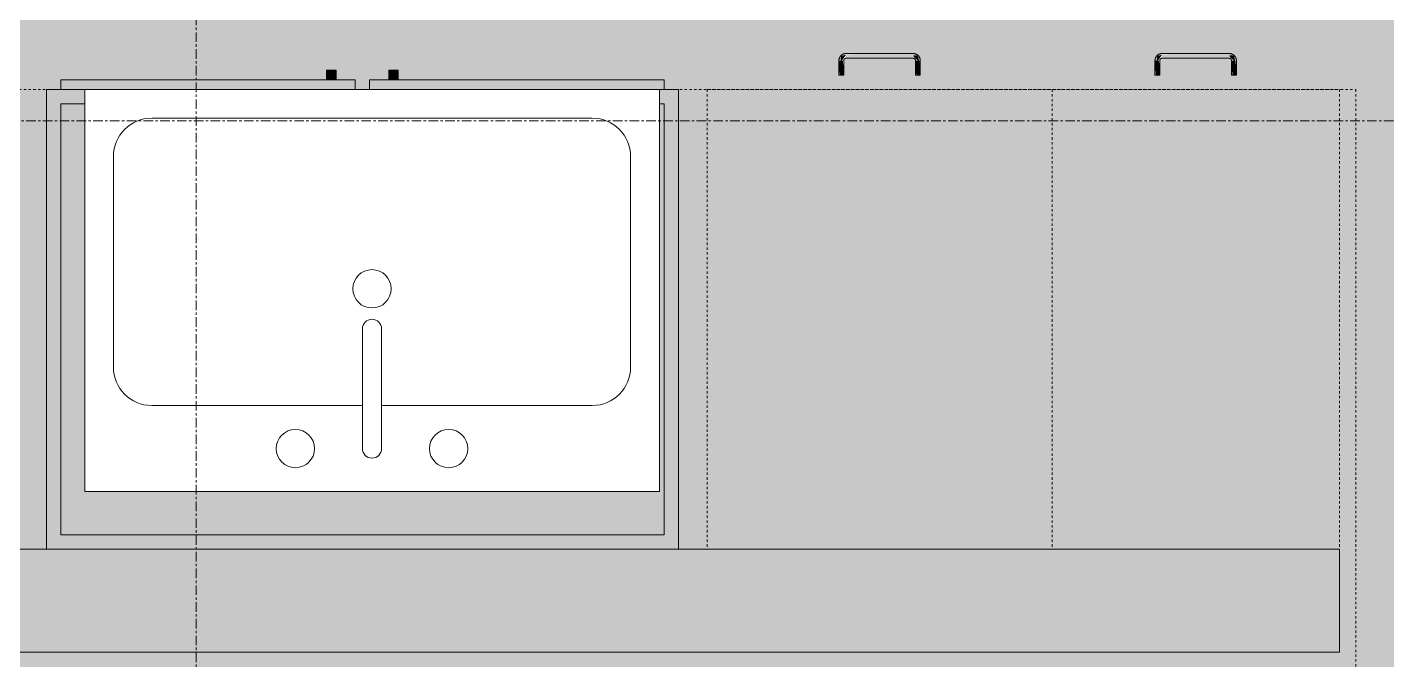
# Model space of a CAD drawing. Header units: inches. Extents: x -4218 to -1814, y 9706 to 12426.
# Drawn here: x -2182.2 to -2111.2, y 10139 to 10172.1 of the extents above; entities that cross this region are included whole.
import ezdxf

# ---------------------------------------------------------------- set-up
doc = ezdxf.new("R2010")
doc.units = ezdxf.units.IN
doc.header["$MEASUREMENT"] = 0
doc.linetypes.add('Dash', pattern=[0.25, 0.125, -0.125])
doc.linetypes.add('Grid Line 1_2_', pattern=[0.875, 0.5, -0.125, 0.125, -0.125])
for name, color, linetype, lineweight in [('0-1', 7, 'Continuous', 5), ('0-2', 10, 'Continuous', 13), ('A-AREA-PATT-2', 9, 'Continuous', 9), ('A-WALL-1', 8, 'Continuous', 5), ('A-WALL-3', 10, 'Continuous', 13), ('P-SANR-FIXT-2', 7, 'Continuous', 9), ('Q-CASE', 31, 'Continuous', 9), ('Q-CASE-1', 9, 'Continuous', 9), ('Q-CASE-3', 7, 'Continuous', 9), ('Q-CASE-HDLN-1', 7, 'Dash', 9), ('Q-CASE-HDLN-2', 31, 'Continuous', 9), ('S-GRID-1', 1, 'Grid Line 1_2_', 9)]:
    doc.layers.add(name, color=color, linetype=linetype, lineweight=lineweight)

# ---------------------------------------------------------------- blocks, each defined once
blk = doc.blocks.new('Sink Kitchen-Single - 30_ x 21_-1372827-FLOOR PLAN - 2ND FLOOR')
at = {"layer": 'P-SANR-FIXT-2'}
for p, q in [((-14.382, 10.408), (15.618, 10.408)), ((-14.382, -10.592), (-14.382, 10.408)), ((15.618, 10.408), (15.618, -10.592)), ((-10.882, 8.908), (12.118, 8.908)), ((-12.882, -4.092), (-12.882, 6.908)), ((14.118, 6.908), (14.118, -4.092)), ((0.118, -8.342), (0.118, -2.092)), ((1.118, -8.342), (1.118, -2.092)), ((0.118, -6.092), (-10.882, -6.092)), ((12.118, -6.092), (1.118, -6.092)), ((15.618, -10.592), (-14.382, -10.592))]:
    blk.add_line(p, q, dxfattribs=at)
for centre, radius, start, end in [((-10.882, 6.908), 2, 90, 180), ((12.118, 6.908), 2, 360, 90), ((0.618, 0), 1, 360, 180), ((0.618, 0), 1, 180, 0), ((0.618, -2.092), 0.5, 360, 180), ((-10.882, -4.092), 2, 180, 270), ((12.118, -4.092), 2, 270, 0), ((-3.382, -8.342), 1, 360, 180), ((4.618, -8.342), 1, 0, 180), ((-3.382, -8.342), 1, 180, 0), ((0.618, -8.342), 0.5, 180, 0), ((4.618, -8.342), 1, 180, 0)]:
    blk.add_arc(centre, radius, start, end, dxfattribs=at)
blk = doc.blocks.new('OD_CW_Countertop - OD_CW_Countertop-2488824-FLOOR PLAN - 2ND FLOOR')
at = {"layer": 'Q-CASE-HDLN-1'}
for p, q in [((0.738, 19.375), (138.273, 19.375)), ((138.273, 19.375), (138.273, -24))]:
    blk.add_line(p, q, dxfattribs=at)
blk = doc.blocks.new('Vanity Cabinet-Double Door - 33_-V143-FLOOR PLAN - 2ND FLOOR')
at = {"layer": 'Q-CASE-1'}
for points in [[(0.209, 0), (-15.762, 0), (-15.012, -0.75), (16.488, -0.75), (17.238, 0), (16.488, 0)], [(-15.762, 0), (-15.762, -24), (-15.012, -23.25), (-15.012, -0.75)], [(17.238, 0), (16.488, -0.75), (16.488, -23.25), (17.238, -24), (17.238, -0.75)], [(-14.762, -0.75), (-15.012, -0.75), (-15.012, -23.25), (-14.762, -23.25), (-14.762, -3), (15.238, -3), (15.238, -23.25), (16.488, -23.25), (16.488, -0.75), (0.209, -0.75)], [(-15.012, -24), (-15.012, -24.5), (0.363, -24.5), (0.363, -24), (-14.762, -24)], [(16.488, -24), (1.113, -24), (1.113, -24.5), (16.488, -24.5)], [(-1.137, -24.5), (-1.137, -25), (-0.637, -25), (-0.637, -24.5)], [(2.113, -24.5), (2.113, -25), (2.613, -25), (2.613, -24.5)]]:
    blk.add_hatch(color=256, dxfattribs=at).paths.add_polyline_path(points, flags=0)
h = blk.add_hatch(color=256, dxfattribs=at)
h.paths.add_polyline_path([(-15.012, -23.25), (-15.762, -24), (-14.762, -24), (-14.762, -23.25)], flags=0)
h.paths.add_polyline_path([(15.238, -23.25), (15.238, -24), (17.238, -24), (16.488, -23.25)], flags=0)
at = {"layer": 'Q-CASE-3'}
for p, q in [((-15.762, -24), (-15.762, 0)), ((-15.762, 0), (-15.762, -24)), ((17.238, 0), (17.238, -24)), ((17.238, -24), (17.238, 0)), ((-15.012, -0.75), (-15.012, -23.25)), ((16.488, -0.75), (-15.012, -0.75)), ((16.488, -23.25), (16.488, -0.75)), ((-15.012, -23.25), (-14.762, -23.25)), ((15.238, -23.25), (16.488, -23.25)), ((-14.762, -24), (-15.762, -24)), ((-15.762, -24), (-14.762, -24)), ((-15.012, -24), (-15.012, -24.5)), ((0.363, -24.5), (0.363, -24)), ((1.113, -24), (1.113, -24.5)), ((17.238, -24), (15.238, -24)), ((15.238, -24), (17.238, -24)), ((16.488, -24.5), (16.488, -24)), ((0.363, -24.5), (-15.012, -24.5)), ((-1.137, -25), (-1.137, -24.5)), ((-0.637, -24.5), (-0.637, -25)), ((16.488, -24.5), (1.113, -24.5)), ((2.113, -25), (2.113, -24.5)), ((2.613, -24.5), (2.613, -25)), ((-0.637, -25), (-1.137, -25)), ((2.613, -25), (2.113, -25))]:
    blk.add_line(p, q, dxfattribs=at)
blk = doc.blocks.new('Drawer_Base_Cabinet_3_drawer_12205 - 18_-V144-FLOOR PLAN - 2ND FLOOR')
at = {"layer": 'Q-CASE'}
for points in [[(-1.383, -24.75), (-1.351, -25.5), (-1.142, -25.5), (-1.174, -24.75), (-1.371, -24.75)], [(2.617, -24.75), (2.649, -25.5), (2.858, -25.5), (2.826, -24.75), (2.629, -24.75)], [(-1.295, -25.5), (-1.325, -25.5), (-1.262, -25.768), (-1.012, -25.782), (-1.047, -25.688), (-1.262, -25.5)], [(2.705, -25.5), (2.488, -25.813), (2.756, -25.75), (2.77, -25.5), (2.738, -25.5)], [(1.883, -25.625), (-1.012, -25.662), (-1.012, -25.875), (2.488, -25.838), (2.488, -25.625)]]:
    blk.add_hatch(color=256, dxfattribs=at).paths.add_polyline_path(points, flags=0)
at = {"layer": 'Q-CASE-HDLN-1'}
for p, q in [((9.738, 0), (-8.262, 0)), ((-8.262, -24), (-8.262, 0)), ((9.738, -24), (9.738, 0)), ((9.738, -24), (-8.262, -24))]:
    blk.add_line(p, q, dxfattribs=at)
at = {"layer": 'Q-CASE-HDLN-2'}
for p, q in [((-1.387, -24.75), (-1.387, -25.5)), ((-1.387, -24.75), (-1.383, -24.75)), ((-1.383, -24.75), (-1.387, -24.75)), ((-1.387, -24.75), (-1.387, -25.5)), ((-1.387, -24.75), (-1.383, -24.75)), ((-1.383, -24.75), (-1.387, -24.75)), ((-1.387, -24.75), (-1.387, -25.5)), ((-1.387, -24.75), (-1.137, -24.75)), ((-1.383, -24.75), (-1.387, -24.75)), ((-1.142, -24.75), (-1.137, -24.75)), ((-1.137, -24.75), (-1.142, -24.75)), ((-1.142, -24.75), (-1.137, -24.75)), ((-1.137, -24.75), (-1.142, -24.75)), ((-1.137, -24.75), (-1.142, -24.75)), ((-1.137, -25.5), (-1.137, -24.75)), ((-1.137, -25.5), (-1.137, -24.75)), ((-1.137, -25.5), (-1.137, -24.75)), ((2.613, -24.75), (2.613, -25.5)), ((2.617, -24.75), (2.613, -24.75)), ((2.613, -24.75), (2.617, -24.75)), ((2.613, -24.75), (2.613, -25.5)), ((2.617, -24.75), (2.613, -24.75)), ((2.613, -24.75), (2.617, -24.75)), ((2.613, -24.75), (2.613, -25.5)), ((2.617, -24.75), (2.613, -24.75)), ((2.613, -24.75), (2.863, -24.75)), ((2.863, -24.75), (2.858, -24.75)), ((2.858, -24.75), (2.863, -24.75)), ((2.863, -24.75), (2.858, -24.75)), ((2.858, -24.75), (2.863, -24.75)), ((2.863, -24.75), (2.858, -24.75)), ((2.863, -25.5), (2.863, -24.75)), ((2.863, -25.5), (2.863, -24.75)), ((2.863, -25.5), (2.863, -24.75)), ((2.488, -25.625), (-1.012, -25.625)), ((-1.012, -25.875), (2.488, -25.875))]:
    blk.add_line(p, q, dxfattribs=at)
at = {"layer": 'Q-CASE-HDLN-2', "flags": 128}
for points in [[(-1.387, -25.5), (-1.387, -25.515), (-1.386, -25.53), (-1.385, -25.545), (-1.383, -25.56), (-1.38, -25.575), (-1.377, -25.589), (-1.373, -25.604), (-1.368, -25.618), (-1.363, -25.632), (-1.358, -25.646), (-1.352, -25.66), (-1.345, -25.673), (-1.338, -25.686), (-1.33, -25.699), (-1.322, -25.712), (-1.313, -25.724), (-1.304, -25.736), (-1.294, -25.747), (-1.284, -25.758)], [(-1.387, -25.5), (-1.387, -25.515), (-1.386, -25.53), (-1.385, -25.545), (-1.383, -25.56), (-1.38, -25.575), (-1.377, -25.589), (-1.373, -25.604), (-1.368, -25.618), (-1.363, -25.632), (-1.358, -25.646), (-1.352, -25.66), (-1.345, -25.673), (-1.338, -25.686), (-1.33, -25.699), (-1.322, -25.712), (-1.313, -25.724), (-1.304, -25.736), (-1.294, -25.747), (-1.284, -25.758)], [(-1.387, -25.5), (-1.387, -25.515), (-1.386, -25.53), (-1.385, -25.545), (-1.383, -25.56), (-1.38, -25.575), (-1.377, -25.589), (-1.373, -25.604), (-1.368, -25.618), (-1.363, -25.632), (-1.358, -25.646), (-1.352, -25.66), (-1.345, -25.673), (-1.338, -25.686), (-1.33, -25.699), (-1.322, -25.712), (-1.313, -25.724), (-1.304, -25.736), (-1.294, -25.747), (-1.284, -25.758), (-1.274, -25.769), (-1.263, -25.779), (-1.251, -25.789), (-1.239, -25.798), (-1.227, -25.807), (-1.215, -25.816), (-1.202, -25.823), (-1.189, -25.831), (-1.176, -25.838), (-1.162, -25.844), (-1.148, -25.85), (-1.134, -25.855), (-1.12, -25.859), (-1.105, -25.863), (-1.091, -25.867), (-1.076, -25.87), (-1.061, -25.872), (-1.046, -25.873), (-1.031, -25.875), (-1.016, -25.875), (-1.012, -25.875)], [(-1.012, -25.625), (-1.017, -25.625), (-1.022, -25.625), (-1.027, -25.624), (-1.032, -25.623), (-1.037, -25.623), (-1.042, -25.621), (-1.047, -25.62), (-1.052, -25.619), (-1.056, -25.617), (-1.061, -25.615), (-1.066, -25.613), (-1.07, -25.611), (-1.074, -25.608), (-1.079, -25.606), (-1.083, -25.603), (-1.087, -25.6), (-1.091, -25.597), (-1.095, -25.594), (-1.098, -25.591), (-1.102, -25.587), (-1.105, -25.583), (-1.109, -25.58), (-1.112, -25.576), (-1.115, -25.572), (-1.117, -25.568), (-1.12, -25.563), (-1.123, -25.559), (-1.125, -25.554), (-1.127, -25.55), (-1.129, -25.545), (-1.131, -25.541), (-1.132, -25.536), (-1.133, -25.531), (-1.135, -25.526), (-1.135, -25.521), (-1.136, -25.516), (-1.137, -25.511), (-1.137, -25.506), (-1.137, -25.501), (-1.137, -25.5)], [(-1.012, -25.625), (-1.017, -25.625), (-1.022, -25.625), (-1.027, -25.624), (-1.032, -25.623), (-1.037, -25.623), (-1.042, -25.621), (-1.047, -25.62), (-1.052, -25.619), (-1.056, -25.617), (-1.061, -25.615), (-1.066, -25.613), (-1.07, -25.611), (-1.074, -25.608), (-1.079, -25.606), (-1.083, -25.603), (-1.087, -25.6), (-1.091, -25.597), (-1.095, -25.594), (-1.098, -25.591), (-1.102, -25.587), (-1.105, -25.583), (-1.109, -25.58), (-1.112, -25.576), (-1.115, -25.572), (-1.117, -25.568), (-1.12, -25.563), (-1.123, -25.559), (-1.125, -25.554), (-1.127, -25.55), (-1.129, -25.545), (-1.131, -25.541), (-1.132, -25.536), (-1.133, -25.531), (-1.135, -25.526), (-1.135, -25.521), (-1.136, -25.516), (-1.137, -25.511), (-1.137, -25.506), (-1.137, -25.501), (-1.137, -25.5)], [(-1.012, -25.625), (-1.017, -25.625), (-1.022, -25.625), (-1.027, -25.624), (-1.032, -25.623), (-1.037, -25.623), (-1.042, -25.621), (-1.047, -25.62), (-1.052, -25.619), (-1.056, -25.617), (-1.061, -25.615), (-1.066, -25.613), (-1.07, -25.611), (-1.074, -25.608), (-1.079, -25.606), (-1.083, -25.603), (-1.087, -25.6), (-1.091, -25.597), (-1.095, -25.594), (-1.098, -25.591), (-1.102, -25.587), (-1.105, -25.583), (-1.109, -25.58), (-1.112, -25.576), (-1.115, -25.572), (-1.117, -25.568), (-1.12, -25.563), (-1.123, -25.559), (-1.125, -25.554), (-1.127, -25.55), (-1.129, -25.545), (-1.131, -25.541), (-1.132, -25.536), (-1.133, -25.531), (-1.135, -25.526), (-1.135, -25.521), (-1.136, -25.516), (-1.137, -25.511), (-1.137, -25.506), (-1.137, -25.501), (-1.137, -25.5)], [(2.488, -25.875), (2.503, -25.875), (2.518, -25.874), (2.533, -25.872), (2.547, -25.87), (2.562, -25.868), (2.577, -25.864), (2.591, -25.86), (2.606, -25.856), (2.62, -25.851), (2.634, -25.845), (2.647, -25.839), (2.661, -25.833), (2.674, -25.825), (2.687, -25.818), (2.699, -25.81), (2.712, -25.801), (2.724, -25.792), (2.735, -25.782), (2.746, -25.772), (2.757, -25.761), (2.767, -25.75), (2.777, -25.739), (2.786, -25.727), (2.795, -25.715), (2.803, -25.703), (2.811, -25.69), (2.818, -25.677), (2.825, -25.663), (2.832, -25.65), (2.837, -25.636), (2.842, -25.622), (2.847, -25.608), (2.851, -25.593), (2.854, -25.578), (2.857, -25.564), (2.86, -25.549), (2.861, -25.534), (2.862, -25.519), (2.863, -25.504), (2.863, -25.5)], [(2.613, -25.5), (2.613, -25.505), (2.612, -25.51), (2.612, -25.515), (2.611, -25.52), (2.61, -25.525), (2.609, -25.53), (2.608, -25.535), (2.606, -25.539), (2.605, -25.544), (2.603, -25.549), (2.601, -25.553), (2.599, -25.558), (2.596, -25.562), (2.594, -25.566), (2.591, -25.571), (2.588, -25.575), (2.585, -25.579), (2.582, -25.582), (2.578, -25.586), (2.575, -25.59), (2.571, -25.593), (2.567, -25.596), (2.563, -25.599), (2.559, -25.602), (2.555, -25.605), (2.551, -25.608), (2.547, -25.61), (2.542, -25.613), (2.538, -25.615), (2.533, -25.617), (2.528, -25.618), (2.524, -25.62), (2.519, -25.621), (2.514, -25.622), (2.509, -25.623), (2.504, -25.624), (2.499, -25.624), (2.494, -25.625), (2.489, -25.625), (2.488, -25.625)], [(2.613, -25.5), (2.613, -25.505), (2.612, -25.51), (2.612, -25.515), (2.611, -25.52), (2.61, -25.525), (2.609, -25.53), (2.608, -25.535), (2.606, -25.539), (2.605, -25.544), (2.603, -25.549), (2.601, -25.553), (2.599, -25.558), (2.596, -25.562), (2.594, -25.566), (2.591, -25.571), (2.588, -25.575), (2.585, -25.579), (2.582, -25.582), (2.578, -25.586), (2.575, -25.59), (2.571, -25.593), (2.567, -25.596), (2.563, -25.599), (2.559, -25.602), (2.555, -25.605), (2.551, -25.608), (2.547, -25.61), (2.542, -25.613), (2.538, -25.615), (2.533, -25.617), (2.528, -25.618), (2.524, -25.62), (2.519, -25.621), (2.514, -25.622), (2.509, -25.623), (2.504, -25.624), (2.499, -25.624), (2.494, -25.625), (2.489, -25.625)], [(2.613, -25.5), (2.613, -25.505), (2.612, -25.51), (2.612, -25.515), (2.611, -25.52), (2.61, -25.525), (2.609, -25.53), (2.608, -25.535), (2.606, -25.539), (2.605, -25.544), (2.603, -25.549), (2.601, -25.553), (2.599, -25.558), (2.596, -25.562), (2.594, -25.566), (2.591, -25.571), (2.588, -25.575), (2.585, -25.579), (2.582, -25.582), (2.578, -25.586), (2.575, -25.59), (2.571, -25.593), (2.567, -25.596), (2.563, -25.599), (2.559, -25.602), (2.555, -25.605), (2.551, -25.608), (2.547, -25.61), (2.542, -25.613), (2.538, -25.615), (2.533, -25.617), (2.528, -25.618), (2.524, -25.62), (2.519, -25.621), (2.514, -25.622), (2.509, -25.623), (2.504, -25.624), (2.499, -25.624), (2.494, -25.625), (2.489, -25.625)], [(2.767, -25.75), (2.777, -25.739), (2.786, -25.727), (2.795, -25.715), (2.803, -25.703), (2.811, -25.69), (2.818, -25.677), (2.825, -25.663), (2.832, -25.65), (2.837, -25.636), (2.842, -25.622), (2.847, -25.608), (2.851, -25.593), (2.854, -25.578), (2.857, -25.564), (2.86, -25.549), (2.861, -25.534), (2.862, -25.519), (2.863, -25.504), (2.863, -25.5)], [(2.767, -25.75), (2.777, -25.739), (2.786, -25.727), (2.795, -25.715), (2.803, -25.703), (2.811, -25.69), (2.818, -25.677), (2.825, -25.663), (2.832, -25.65), (2.837, -25.636), (2.842, -25.622), (2.847, -25.608), (2.851, -25.593), (2.854, -25.578), (2.857, -25.564), (2.86, -25.549), (2.861, -25.534), (2.862, -25.519), (2.863, -25.504), (2.863, -25.5)], [(-1.263, -25.779), (-1.251, -25.789), (-1.239, -25.798), (-1.227, -25.807), (-1.215, -25.816), (-1.202, -25.823), (-1.189, -25.831), (-1.176, -25.838), (-1.162, -25.844), (-1.148, -25.85), (-1.134, -25.855), (-1.12, -25.859), (-1.105, -25.863), (-1.091, -25.867), (-1.076, -25.87), (-1.061, -25.872), (-1.046, -25.873), (-1.031, -25.875), (-1.016, -25.875), (-1.012, -25.875)], [(-1.263, -25.779), (-1.251, -25.789), (-1.239, -25.798), (-1.227, -25.807), (-1.215, -25.816), (-1.202, -25.823), (-1.189, -25.831), (-1.176, -25.838), (-1.162, -25.844), (-1.148, -25.85), (-1.134, -25.855), (-1.12, -25.859), (-1.105, -25.863), (-1.091, -25.867), (-1.076, -25.87), (-1.061, -25.872), (-1.046, -25.873), (-1.031, -25.875), (-1.016, -25.875), (-1.012, -25.875)], [(2.488, -25.875), (2.503, -25.875), (2.518, -25.874), (2.533, -25.872), (2.547, -25.87), (2.562, -25.868), (2.577, -25.864), (2.591, -25.86), (2.606, -25.856), (2.62, -25.851), (2.634, -25.845), (2.647, -25.839), (2.661, -25.833), (2.674, -25.825), (2.687, -25.818), (2.699, -25.81), (2.712, -25.801), (2.724, -25.792), (2.735, -25.782), (2.746, -25.772)], [(2.488, -25.875), (2.503, -25.875), (2.518, -25.874), (2.533, -25.872), (2.547, -25.87), (2.562, -25.868), (2.577, -25.864), (2.591, -25.86), (2.606, -25.856), (2.62, -25.851), (2.634, -25.845), (2.647, -25.839), (2.661, -25.833), (2.674, -25.825), (2.687, -25.818), (2.699, -25.81), (2.712, -25.801), (2.724, -25.792), (2.735, -25.782), (2.746, -25.772)]]:
    blk.add_lwpolyline(points, dxfattribs=at)
blk = doc.blocks.new('Drawer_Base_Cabinet_3_drawer_12205 - 15_-V145-FLOOR PLAN - 2ND FLOOR')
at = {"layer": 'Q-CASE'}
for points in [[(-1.383, -24.75), (-1.351, -25.5), (-1.142, -25.5), (-1.174, -24.75), (-1.371, -24.75)], [(2.617, -24.75), (2.649, -25.5), (2.858, -25.5), (2.826, -24.75), (2.629, -24.75)], [(-1.295, -25.5), (-1.325, -25.5), (-1.262, -25.768), (-1.012, -25.782), (-1.047, -25.688), (-1.262, -25.5)], [(2.705, -25.5), (2.488, -25.813), (2.756, -25.75), (2.77, -25.5), (2.738, -25.5)], [(1.5, -25.625), (-1.012, -25.662), (-1.012, -25.875), (2.488, -25.838), (2.488, -25.625)]]:
    blk.add_hatch(color=256, dxfattribs=at).paths.add_polyline_path(points, flags=0)
at = {"layer": 'Q-CASE-HDLN-1'}
for p, q in [((8.238, 0), (-6.762, 0)), ((-6.762, -24), (-6.762, 0)), ((8.238, -24), (8.238, 0)), ((8.238, -24), (-6.762, -24))]:
    blk.add_line(p, q, dxfattribs=at)
at = {"layer": 'Q-CASE-HDLN-2'}
for p, q in [((-1.387, -24.75), (-1.387, -25.5)), ((-1.387, -24.75), (-1.383, -24.75)), ((-1.383, -24.75), (-1.387, -24.75)), ((-1.387, -24.75), (-1.387, -25.5)), ((-1.387, -24.75), (-1.383, -24.75)), ((-1.383, -24.75), (-1.387, -24.75)), ((-1.387, -24.75), (-1.387, -25.5)), ((-1.387, -24.75), (-1.137, -24.75)), ((-1.383, -24.75), (-1.387, -24.75)), ((-1.142, -24.75), (-1.137, -24.75)), ((-1.137, -24.75), (-1.142, -24.75)), ((-1.142, -24.75), (-1.137, -24.75)), ((-1.137, -24.75), (-1.142, -24.75)), ((-1.137, -24.75), (-1.142, -24.75)), ((-1.137, -25.5), (-1.137, -24.75)), ((-1.137, -25.5), (-1.137, -24.75)), ((-1.137, -25.5), (-1.137, -24.75)), ((2.613, -24.75), (2.613, -25.5)), ((2.617, -24.75), (2.613, -24.75)), ((2.613, -24.75), (2.617, -24.75)), ((2.613, -24.75), (2.613, -25.5)), ((2.617, -24.75), (2.613, -24.75)), ((2.613, -24.75), (2.617, -24.75)), ((2.613, -24.75), (2.613, -25.5)), ((2.617, -24.75), (2.613, -24.75)), ((2.613, -24.75), (2.863, -24.75)), ((2.863, -24.75), (2.858, -24.75)), ((2.858, -24.75), (2.863, -24.75)), ((2.863, -24.75), (2.858, -24.75)), ((2.858, -24.75), (2.863, -24.75)), ((2.863, -24.75), (2.858, -24.75)), ((2.863, -25.5), (2.863, -24.75)), ((2.863, -25.5), (2.863, -24.75)), ((2.863, -25.5), (2.863, -24.75)), ((2.488, -25.625), (-1.012, -25.625)), ((-1.012, -25.875), (2.488, -25.875))]:
    blk.add_line(p, q, dxfattribs=at)
at = {"layer": 'Q-CASE-HDLN-2', "flags": 128}
for points in [[(-1.387, -25.5), (-1.387, -25.515), (-1.386, -25.53), (-1.385, -25.545), (-1.383, -25.56), (-1.38, -25.575), (-1.377, -25.589), (-1.373, -25.604), (-1.368, -25.618), (-1.363, -25.632), (-1.358, -25.646), (-1.352, -25.66), (-1.345, -25.673), (-1.338, -25.686), (-1.33, -25.699), (-1.322, -25.712), (-1.313, -25.724), (-1.304, -25.736), (-1.294, -25.747), (-1.284, -25.758)], [(-1.387, -25.5), (-1.387, -25.515), (-1.386, -25.53), (-1.385, -25.545), (-1.383, -25.56), (-1.38, -25.575), (-1.377, -25.589), (-1.373, -25.604), (-1.368, -25.618), (-1.363, -25.632), (-1.358, -25.646), (-1.352, -25.66), (-1.345, -25.673), (-1.338, -25.686), (-1.33, -25.699), (-1.322, -25.712), (-1.313, -25.724), (-1.304, -25.736), (-1.294, -25.747), (-1.284, -25.758)], [(-1.387, -25.5), (-1.387, -25.515), (-1.386, -25.53), (-1.385, -25.545), (-1.383, -25.56), (-1.38, -25.575), (-1.377, -25.589), (-1.373, -25.604), (-1.368, -25.618), (-1.363, -25.632), (-1.358, -25.646), (-1.352, -25.66), (-1.345, -25.673), (-1.338, -25.686), (-1.33, -25.699), (-1.322, -25.712), (-1.313, -25.724), (-1.304, -25.736), (-1.294, -25.747), (-1.284, -25.758), (-1.274, -25.769), (-1.263, -25.779), (-1.251, -25.789), (-1.239, -25.798), (-1.227, -25.807), (-1.215, -25.816), (-1.202, -25.823), (-1.189, -25.831), (-1.176, -25.838), (-1.162, -25.844), (-1.148, -25.85), (-1.134, -25.855), (-1.12, -25.859), (-1.105, -25.863), (-1.091, -25.867), (-1.076, -25.87), (-1.061, -25.872), (-1.046, -25.873), (-1.031, -25.875), (-1.016, -25.875), (-1.012, -25.875)], [(-1.012, -25.625), (-1.017, -25.625), (-1.022, -25.625), (-1.027, -25.624), (-1.032, -25.623), (-1.037, -25.623), (-1.042, -25.621), (-1.047, -25.62), (-1.052, -25.619), (-1.056, -25.617), (-1.061, -25.615), (-1.066, -25.613), (-1.07, -25.611), (-1.074, -25.608), (-1.079, -25.606), (-1.083, -25.603), (-1.087, -25.6), (-1.091, -25.597), (-1.095, -25.594), (-1.098, -25.591), (-1.102, -25.587), (-1.105, -25.583), (-1.109, -25.58), (-1.112, -25.576), (-1.115, -25.572), (-1.117, -25.568), (-1.12, -25.563), (-1.123, -25.559), (-1.125, -25.554), (-1.127, -25.55), (-1.129, -25.545), (-1.131, -25.541), (-1.132, -25.536), (-1.133, -25.531), (-1.135, -25.526), (-1.135, -25.521), (-1.136, -25.516), (-1.137, -25.511), (-1.137, -25.506), (-1.137, -25.501), (-1.137, -25.5)], [(-1.012, -25.625), (-1.017, -25.625), (-1.022, -25.625), (-1.027, -25.624), (-1.032, -25.623), (-1.037, -25.623), (-1.042, -25.621), (-1.047, -25.62), (-1.052, -25.619), (-1.056, -25.617), (-1.061, -25.615), (-1.066, -25.613), (-1.07, -25.611), (-1.074, -25.608), (-1.079, -25.606), (-1.083, -25.603), (-1.087, -25.6), (-1.091, -25.597), (-1.095, -25.594), (-1.098, -25.591), (-1.102, -25.587), (-1.105, -25.583), (-1.109, -25.58), (-1.112, -25.576), (-1.115, -25.572), (-1.117, -25.568), (-1.12, -25.563), (-1.123, -25.559), (-1.125, -25.554), (-1.127, -25.55), (-1.129, -25.545), (-1.131, -25.541), (-1.132, -25.536), (-1.133, -25.531), (-1.135, -25.526), (-1.135, -25.521), (-1.136, -25.516), (-1.137, -25.511), (-1.137, -25.506), (-1.137, -25.501), (-1.137, -25.5)], [(-1.012, -25.625), (-1.017, -25.625), (-1.022, -25.625), (-1.027, -25.624), (-1.032, -25.623), (-1.037, -25.623), (-1.042, -25.621), (-1.047, -25.62), (-1.052, -25.619), (-1.056, -25.617), (-1.061, -25.615), (-1.066, -25.613), (-1.07, -25.611), (-1.074, -25.608), (-1.079, -25.606), (-1.083, -25.603), (-1.087, -25.6), (-1.091, -25.597), (-1.095, -25.594), (-1.098, -25.591), (-1.102, -25.587), (-1.105, -25.583), (-1.109, -25.58), (-1.112, -25.576), (-1.115, -25.572), (-1.117, -25.568), (-1.12, -25.563), (-1.123, -25.559), (-1.125, -25.554), (-1.127, -25.55), (-1.129, -25.545), (-1.131, -25.541), (-1.132, -25.536), (-1.133, -25.531), (-1.135, -25.526), (-1.135, -25.521), (-1.136, -25.516), (-1.137, -25.511), (-1.137, -25.506), (-1.137, -25.501), (-1.137, -25.5)], [(2.488, -25.875), (2.503, -25.875), (2.518, -25.874), (2.533, -25.872), (2.547, -25.87), (2.562, -25.868), (2.577, -25.864), (2.591, -25.86), (2.606, -25.856), (2.62, -25.851), (2.634, -25.845), (2.647, -25.839), (2.661, -25.833), (2.674, -25.825), (2.687, -25.818), (2.699, -25.81), (2.712, -25.801), (2.724, -25.792), (2.735, -25.782), (2.746, -25.772), (2.757, -25.761), (2.767, -25.75), (2.777, -25.739), (2.786, -25.727), (2.795, -25.715), (2.803, -25.703), (2.811, -25.69), (2.818, -25.677), (2.825, -25.663), (2.832, -25.65), (2.837, -25.636), (2.842, -25.622), (2.847, -25.608), (2.851, -25.593), (2.854, -25.578), (2.857, -25.564), (2.86, -25.549), (2.861, -25.534), (2.862, -25.519), (2.863, -25.504), (2.863, -25.5)], [(2.613, -25.5), (2.613, -25.505), (2.612, -25.51), (2.612, -25.515), (2.611, -25.52), (2.61, -25.525), (2.609, -25.53), (2.608, -25.535), (2.606, -25.539), (2.605, -25.544), (2.603, -25.549), (2.601, -25.553), (2.599, -25.558), (2.596, -25.562), (2.594, -25.566), (2.591, -25.571), (2.588, -25.575), (2.585, -25.579), (2.582, -25.582), (2.578, -25.586), (2.575, -25.59), (2.571, -25.593), (2.567, -25.596), (2.563, -25.599), (2.559, -25.602), (2.555, -25.605), (2.551, -25.608), (2.547, -25.61), (2.542, -25.613), (2.538, -25.615), (2.533, -25.617), (2.528, -25.618), (2.524, -25.62), (2.519, -25.621), (2.514, -25.622), (2.509, -25.623), (2.504, -25.624), (2.499, -25.624), (2.494, -25.625), (2.489, -25.625), (2.488, -25.625)], [(2.613, -25.5), (2.613, -25.505), (2.612, -25.51), (2.612, -25.515), (2.611, -25.52), (2.61, -25.525), (2.609, -25.53), (2.608, -25.535), (2.606, -25.539), (2.605, -25.544), (2.603, -25.549), (2.601, -25.553), (2.599, -25.558), (2.596, -25.562), (2.594, -25.566), (2.591, -25.571), (2.588, -25.575), (2.585, -25.579), (2.582, -25.582), (2.578, -25.586), (2.575, -25.59), (2.571, -25.593), (2.567, -25.596), (2.563, -25.599), (2.559, -25.602), (2.555, -25.605), (2.551, -25.608), (2.547, -25.61), (2.542, -25.613), (2.538, -25.615), (2.533, -25.617), (2.528, -25.618), (2.524, -25.62), (2.519, -25.621), (2.514, -25.622), (2.509, -25.623), (2.504, -25.624), (2.499, -25.624), (2.494, -25.625), (2.489, -25.625)], [(2.613, -25.5), (2.613, -25.505), (2.612, -25.51), (2.612, -25.515), (2.611, -25.52), (2.61, -25.525), (2.609, -25.53), (2.608, -25.535), (2.606, -25.539), (2.605, -25.544), (2.603, -25.549), (2.601, -25.553), (2.599, -25.558), (2.596, -25.562), (2.594, -25.566), (2.591, -25.571), (2.588, -25.575), (2.585, -25.579), (2.582, -25.582), (2.578, -25.586), (2.575, -25.59), (2.571, -25.593), (2.567, -25.596), (2.563, -25.599), (2.559, -25.602), (2.555, -25.605), (2.551, -25.608), (2.547, -25.61), (2.542, -25.613), (2.538, -25.615), (2.533, -25.617), (2.528, -25.618), (2.524, -25.62), (2.519, -25.621), (2.514, -25.622), (2.509, -25.623), (2.504, -25.624), (2.499, -25.624), (2.494, -25.625), (2.489, -25.625)], [(2.767, -25.75), (2.777, -25.739), (2.786, -25.727), (2.795, -25.715), (2.803, -25.703), (2.811, -25.69), (2.818, -25.677), (2.825, -25.663), (2.832, -25.65), (2.837, -25.636), (2.842, -25.622), (2.847, -25.608), (2.851, -25.593), (2.854, -25.578), (2.857, -25.564), (2.86, -25.549), (2.861, -25.534), (2.862, -25.519), (2.863, -25.504), (2.863, -25.5)], [(2.767, -25.75), (2.777, -25.739), (2.786, -25.727), (2.795, -25.715), (2.803, -25.703), (2.811, -25.69), (2.818, -25.677), (2.825, -25.663), (2.832, -25.65), (2.837, -25.636), (2.842, -25.622), (2.847, -25.608), (2.851, -25.593), (2.854, -25.578), (2.857, -25.564), (2.86, -25.549), (2.861, -25.534), (2.862, -25.519), (2.863, -25.504), (2.863, -25.5)], [(-1.263, -25.779), (-1.251, -25.789), (-1.239, -25.798), (-1.227, -25.807), (-1.215, -25.816), (-1.202, -25.823), (-1.189, -25.831), (-1.176, -25.838), (-1.162, -25.844), (-1.148, -25.85), (-1.134, -25.855), (-1.12, -25.859), (-1.105, -25.863), (-1.091, -25.867), (-1.076, -25.87), (-1.061, -25.872), (-1.046, -25.873), (-1.031, -25.875), (-1.016, -25.875), (-1.012, -25.875)], [(-1.263, -25.779), (-1.251, -25.789), (-1.239, -25.798), (-1.227, -25.807), (-1.215, -25.816), (-1.202, -25.823), (-1.189, -25.831), (-1.176, -25.838), (-1.162, -25.844), (-1.148, -25.85), (-1.134, -25.855), (-1.12, -25.859), (-1.105, -25.863), (-1.091, -25.867), (-1.076, -25.87), (-1.061, -25.872), (-1.046, -25.873), (-1.031, -25.875), (-1.016, -25.875), (-1.012, -25.875)], [(2.488, -25.875), (2.503, -25.875), (2.518, -25.874), (2.533, -25.872), (2.547, -25.87), (2.562, -25.868), (2.577, -25.864), (2.591, -25.86), (2.606, -25.856), (2.62, -25.851), (2.634, -25.845), (2.647, -25.839), (2.661, -25.833), (2.674, -25.825), (2.687, -25.818), (2.699, -25.81), (2.712, -25.801), (2.724, -25.792), (2.735, -25.782), (2.746, -25.772)], [(2.488, -25.875), (2.503, -25.875), (2.518, -25.874), (2.533, -25.872), (2.547, -25.87), (2.562, -25.868), (2.577, -25.864), (2.591, -25.86), (2.606, -25.856), (2.62, -25.851), (2.634, -25.845), (2.647, -25.839), (2.661, -25.833), (2.674, -25.825), (2.687, -25.818), (2.699, -25.81), (2.712, -25.801), (2.724, -25.792), (2.735, -25.782), (2.746, -25.772)]]:
    blk.add_lwpolyline(points, dxfattribs=at)
blk = doc.blocks.new('CTR - 1st Phase - Unit Layouts_rvt-1-FLOOR PLAN - 2ND FLOOR')
at = {"layer": 'A-WALL-1'}
blk.add_hatch(color=256, dxfattribs=at).paths.add_polyline_path([(-2130.356, 10139.449), (-2113.653, 10139.449), (-2113.653, 10144.824), (-2249.653, 10144.824), (-2249.653, 10139.449), (-2147.24, 10139.449)], flags=0)
at = {"layer": 'A-WALL-3'}
for p, q in [((-2249.653, 10144.824), (-2113.653, 10144.824)), ((-2113.653, 10144.824), (-2113.653, 10139.449)), ((-2113.653, 10139.449), (-2249.653, 10139.449))]:
    blk.add_line(p, q, dxfattribs=at)
at = {"layer": '0-2', "rotation": 180}
for name, p in [('Drawer_Base_Cabinet_3_drawer_12205 - 18_-V144-FLOOR PLAN - 2ND FLOOR', (-2136.915, 10144.824)), ('Drawer_Base_Cabinet_3_drawer_12205 - 15_-V145-FLOOR PLAN - 2ND FLOOR', (-2120.415, 10144.824)), ('Vanity Cabinet-Double Door - 33_-V143-FLOOR PLAN - 2ND FLOOR', (-2163.915, 10144.824))]:
    blk.add_blockref(name, p, dxfattribs=at)
at = {"layer": '0-2'}
for name, p in [('OD_CW_Countertop - OD_CW_Countertop-2488824-FLOOR PLAN - 2ND FLOOR', (-2251.072, 10149.449)), ('Sink Kitchen-Single - 30_ x 21_-1372827-FLOOR PLAN - 2ND FLOOR', (-2164.77, 10158.416))]:
    blk.add_blockref(name, p, dxfattribs=at)
blk = doc.blocks.new('CTR - 1st Phase - Shell_rvt-1-FLOOR PLAN - 2ND FLOOR')
at = {"layer": 'S-GRID-1'}
for p, q in [((-2173.324, 9836.18), (-2173.324, 12376.79)), ((-1814.206, 10167.189), (-4168.714, 10167.189))]:
    blk.add_line(p, q, dxfattribs=at)

msp = doc.modelspace()

# ---------------------------------------------------------------- hatches: boundary and pattern name
at = {"layer": 'A-AREA-PATT-2'}
h = msp.add_hatch(color=256, dxfattribs=at)
h.paths.add_polyline_path([(-2484.20638, 10364.87771), (-2482.96894, 10366.11514), (-2457.5131, 10340.6593), (-2458.75054, 10339.42186), (-2483.07972, 10363.75104)], flags=0)
h.paths.add_polyline_path([(-2227.43725, 9989.0644), (-2204.87076, 9989.0644), (-2204.87076, 10005.1894), (-2186.87076, 10005.1894), (-2186.87076, 10001.1894), (-2150.87076, 10001.1894), (-2150.87076, 10005.1894), (-2132.87076, 10005.1894), (-2132.87076, 9989.0644), (-2076.79874, 9989.0644), (-2076.79874, 10240.82388), (-2077.52574, 10240.82388), (-2077.52574, 10228.57388), (-2079.54874, 10228.57388), (-2079.54874, 10212.82388), (-2079.04874, 10212.82388), (-2079.04874, 10212.28081), (-2079.26512, 10212.23156), (-2079.43096, 10212.15851), (-2079.71326, 10212.1209), (-2079.79874, 10212.07388), (-2083.178, 10212.07388), (-2083.21035, 10211.32388), (-2083.23624, 10211.32388), (-2083.29874, 10211.05601), (-2083.54874, 10210.98549), (-2083.54874, 10210.94888), (-2087.04874, 10210.98549), (-2087.04874, 10211.01138), (-2087.32196, 10211.10388), (-2087.38713, 10211.32388), (-2087.41948, 10211.32388), (-2087.41948, 10212.07388), (-2090.92374, 10212.07388), (-2091.10302, 10212.14772), (-2091.37877, 10212.18519), (-2091.60009, 10212.27253), (-2091.67374, 10212.28081), (-2091.67374, 10212.82388), (-2091.04874, 10212.82388), (-2091.04874, 10228.57388), (-2094.02574, 10228.57388), (-2094.02574, 10240.82388), (-2095.52574, 10240.82388), (-2095.52574, 10228.57388), (-2115.02574, 10228.57388), (-2115.02574, 10240.82388), (-2116.52574, 10240.82388), (-2116.52574, 10228.57388), (-2136.02574, 10228.57388), (-2136.02574, 10240.82388), (-2136.52574, 10240.82388), (-2136.52574, 10216.82388), (-2166.52574, 10216.82388), (-2166.53952, 10225.22454), (-2166.65763, 10225.23837), (-2166.65763, 10226.21758), (-2166.52574, 10226.21758), (-2166.53952, 10226.33569), (-2166.65763, 10226.33569), (-2166.65763, 10240.82388), (-2167.52574, 10240.82388), (-2167.52574, 10228.57388), (-2184.02574, 10228.57388), (-2184.02574, 10240.82388), (-2185.52574, 10240.82388), (-2185.52574, 10228.57388), (-2202.02574, 10228.57388), (-2202.02574, 10240.82388), (-2238.77574, 10240.82388), (-2238.77574, 10238.82388), (-2203.02574, 10238.82388), (-2203.02574, 10208.82388), (-2238.77574, 10208.82388), (-2238.77574, 10216.82388), (-2243.52574, 10216.82388), (-2243.52574, 10240.82388), (-2268.0509, 10240.82388), (-2309.73465, 10282.50763), (-2306.37589, 10285.86639), (-2304.48338, 10283.97388), (-2288.07461, 10283.97388), (-2288.07461, 10284.72388), (-2285.57461, 10284.72388), (-2285.57461, 10283.97388), (-2248.32461, 10283.97388), (-2248.32461, 10282.59888), (-2213.32461, 10282.59888), (-2213.32461, 10283.97388), (-2213.07461, 10283.97388), (-2213.07461, 10284.72388), (-2208.07461, 10284.72388), (-2208.07461, 10283.97388), (-2207.82461, 10283.97388), (-2207.82461, 10282.59888), (-2172.82461, 10282.59888), (-2172.82461, 10283.97388), (-2135.57461, 10283.97388), (-2135.57461, 10284.72388), (-2133.07461, 10284.72388), (-2133.07461, 10283.97388), (-2076.79874, 10283.97388), (-2076.79874, 10411.7894), (-2267.49655, 10411.7894), (-2267.49655, 10381.24275), (-2272.24655, 10381.24275), (-2272.24655, 10411.7894), (-2278.27033, 10411.7894), (-2278.27033, 10404.06317), (-2278.3973, 10403.09876), (-2278.76955, 10402.20006), (-2279.36171, 10401.42834), (-2280.13344, 10400.83617), (-2281.03213, 10400.46392), (-2282.30903, 10400.33695), (-2283.38489, 10400.33695), (-2283.03717, 10397.31317), (-2281.84542, 10396.31317), (-2281.27865, 10395.31317), (-2281.0107, 10394.31317), (-2280.83371, 10393.30937), (-2280.74655, 10392.31317), (-2280.92086, 10390.32079), (-2281.4588, 10388.31317), (-2282.18674, 10386.31317), (-2283.11936, 10384.31317), (-2284.50679, 10382.31317), (-2285.62876, 10381.24275), (-2286.37281, 10380.81317), (-2287.74655, 10380.31317), (-2288.74655, 10380.31317), (-2290.12029, 10380.81317), (-2290.98631, 10381.31317), (-2291.98631, 10382.31317), (-2293.37375, 10384.31317), (-2294.30636, 10386.31317), (-2295.0343, 10388.31317), (-2295.57224, 10390.32079), (-2295.74655, 10392.31317), (-2295.57224, 10393.80365), (-2295.4824, 10394.31317), (-2295.21445, 10395.31317), (-2294.64768, 10396.31317), (-2293.45593, 10397.31317), (-2293.10821, 10400.33695), (-2294.49655, 10400.33695), (-2295.46097, 10400.46392), (-2296.35966, 10400.83617), (-2297.13139, 10401.42834), (-2297.72355, 10402.20006), (-2298.0958, 10403.09876), (-2298.22277, 10404.06317), (-2298.22277, 10411.7894), (-2358.83911, 10411.7894), (-2358.83911, 10350.53446), (-2364.94153, 10344.43203), (-2338.07147, 10317.56197), (-2311.0157, 10344.61775), (-2272.24655, 10344.61775), (-2272.24655, 10345.24275), (-2267.49655, 10345.24275), (-2267.49655, 10339.86775), (-2309.04818, 10339.86775), (-2334.71272, 10314.20322), (-2331.83173, 10311.32224), (-2335.19049, 10307.96348), (-2374.46561, 10347.2386), (-2374.99594, 10346.70827), (-2376.76371, 10348.47603), (-2376.23338, 10349.00636), (-2402.5731, 10375.34609), (-2401.60083, 10376.31836), (-2426.34957, 10401.0671), (-2427.32184, 10400.09483), (-2427.49862, 10400.2716), (-2428.02895, 10399.74127), (-2429.79671, 10401.50904), (-2429.26638, 10402.03937), (-2438.15555, 10410.92854), (-2458.75054, 10390.33355), (-2460.12056, 10391.70357), (-2460.5625, 10391.26163), (-2462.0209, 10392.72004), (-2486.59287, 10368.14808), (-2485.13446, 10366.68967), (-2485.5764, 10366.24773), (-2484.20638, 10364.87771), (-2486.48209, 10362.60199), (-2444.60423, 10320.72413), (-2447.96299, 10317.36537), (-2478.70136, 10348.10375), (-2480.68251, 10346.12259), (-2484.04127, 10349.48135), (-2482.06012, 10351.4625), (-2489.85925, 10359.22484), (-2492.69166, 10356.39243), (-2509.08863, 10372.7894), (-2515.94874, 10372.7894), (-2515.94874, 10317.57388), (-2506.66869, 10326.85393), (-2503.30993, 10323.49517), (-2515.94874, 10310.85637), (-2515.94874, 10302.8001), (-2508.52252, 10302.8001), (-2507.5581, 10302.67314), (-2506.6594, 10302.30089), (-2505.88768, 10301.70872), (-2505.29551, 10300.93699), (-2504.92326, 10300.0383), (-2504.79629, 10299.07388), (-2504.79629, 10297.68555), (-2501.77252, 10298.03326), (-2500.77252, 10299.22502), (-2499.70923, 10299.80874), (-2498.34199, 10300.13564), (-2497.76871, 10300.23673), (-2496.74722, 10300.32167), (-2494.78013, 10300.14957), (-2492.77252, 10299.61163), (-2490.77252, 10298.88369), (-2488.77252, 10297.95108), (-2486.77252, 10296.56365), (-2485.77252, 10295.56365), (-2485.27252, 10294.69762), (-2484.77252, 10293.32388), (-2484.77252, 10292.32388), (-2485.27252, 10290.95014), (-2485.77252, 10290.08412), (-2486.77252, 10289.08412), (-2488.86163, 10287.65513), (-2490.77252, 10286.76407), (-2492.94874, 10285.98891), (-2494.78013, 10285.49819), (-2496.77252, 10285.32388), (-2498.26299, 10285.49819), (-2498.77252, 10285.58804), (-2499.77252, 10285.85599), (-2500.77252, 10286.42275), (-2501.77252, 10287.6145), (-2504.79629, 10287.96222), (-2504.79629, 10286.57388), (-2504.92326, 10285.60947), (-2505.29551, 10284.71077), (-2505.88768, 10283.93905), (-2506.6594, 10283.34688), (-2507.5581, 10282.97463), (-2508.52252, 10282.84766), (-2515.94874, 10282.84766), (-2515.94874, 10274.82388), (-2491.94874, 10274.82388), (-2491.94874, 10202.82388), (-2459.94874, 10202.82388), (-2459.94874, 10210.51601), (-2459.07374, 10210.51601), (-2459.07374, 10202.82388), (-2456.07374, 10202.82388), (-2456.07374, 10210.51601), (-2455.19874, 10210.51601), (-2455.19874, 10172.82388), (-2442.37374, 10172.82388), (-2442.37374, 10168.07388), (-2515.94874, 10168.03244), (-2515.94874, 10013.6269), (-2515.09874, 10013.5894), (-2515.09874, 9989.0644), (-2394.12374, 9989.0644), (-2394.12374, 10122.8144), (-2389.37374, 10122.8144), (-2389.37374, 9989.0644), (-2297.07374, 9989.0644), (-2297.07374, 10126.44888), (-2292.32374, 10126.44888), (-2292.32374, 9989.0644), (-2227.7454, 9989.0644)], flags=0)
h.paths.add_polyline_path([(-2113.36049, 10002.1394), (-2113.36049, 10008.1394), (-2114.36049, 10008.1394), (-2114.36049, 10044.1394), (-2113.36049, 10044.1394), (-2113.36049, 10050.1394), (-2078.36049, 10050.1394), (-2078.36049, 10002.1394), (-2096.58915, 10002.1394)], flags=0)
h.paths.add_polyline_path([(-2252.36049, 10002.1394), (-2252.36049, 10050.1394), (-2217.36049, 10050.1394), (-2217.36049, 10044.1394), (-2216.36049, 10044.1394), (-2216.36049, 10008.1394), (-2217.36049, 10008.1394), (-2217.36049, 10002.1394), (-2248.54178, 10002.1394)], flags=0)
h.paths.add_polyline_path([(-2509.62374, 10005.85072), (-2509.62374, 10023.85072), (-2491.62374, 10023.85072), (-2491.62374, 10005.85072), (-2497.27748, 10005.85072)], flags=0)
h.paths.add_polyline_path([(-2509.62374, 10026.85072), (-2510.12374, 10026.85072), (-2510.12374, 10104.85072), (-2430.12374, 10104.85072), (-2430.12374, 10026.85072), (-2491.62374, 10026.85072)], flags=0)
h.paths.add_polyline_path([(-2129.36049, 10053.4644), (-2201.36049, 10053.4644), (-2201.36049, 10054.4644), (-2207.36049, 10054.4644), (-2207.36049, 10089.4644), (-2123.36049, 10089.4644), (-2123.36049, 10054.4644), (-2129.36049, 10054.4644)], flags=0)
h.paths.add_polyline_path([(-2509.62374, 10107.78256), (-2509.62374, 10125.78256), (-2491.62374, 10125.78256), (-2491.62374, 10107.78256)], flags=0)
h.paths.add_polyline_path([(-2218.41121, 10117.50789), (-2233.91121, 10117.50789), (-2233.91121, 10138.6408), (-2232.91121, 10138.6408), (-2232.91121, 10137.6433), (-2218.41121, 10137.6433), (-2218.41121, 10138.6408), (-2217.41121, 10138.6408), (-2217.41121, 10117.50789), (-2217.91121, 10117.50789)], flags=0)
h.paths.add_polyline_path([(-2189.91121, 10117.50789), (-2205.91121, 10117.50789), (-2205.91121, 10138.6408), (-2204.91121, 10138.6408), (-2204.91121, 10137.6433), (-2190.41121, 10137.6433), (-2190.41121, 10138.6408), (-2189.41121, 10138.6408), (-2189.41121, 10117.50789)], flags=0)
h.paths.add_polyline_path([(-2145.68877, 10117.50789), (-2146.68877, 10117.50789), (-2146.68877, 10138.6408), (-2145.68877, 10138.6408), (-2145.68877, 10137.6433), (-2131.18877, 10137.6433), (-2131.18877, 10138.6408), (-2130.18877, 10138.6408), (-2130.18877, 10117.50789), (-2131.18877, 10117.50789)], flags=0)
h.paths.add_polyline_path([(-2173.68877, 10117.50789), (-2174.68877, 10117.50789), (-2174.68877, 10138.6408), (-2173.68877, 10138.6408), (-2173.68877, 10137.6433), (-2159.18877, 10137.6433), (-2159.18877, 10138.6408), (-2158.18877, 10138.6408), (-2158.18877, 10117.50789), (-2168.82585, 10117.50789)], flags=0)
h.paths.add_polyline_path([(-2205.41121, 10139.44888), (-2249.65273, 10139.44888), (-2249.65273, 10144.82388), (-2207.15273, 10144.82388), (-2207.15273, 10171.00203), (-2206.95588, 10171.19888), (-2206.05979, 10171.19888), (-2206.05979, 10171.44888), (-2202.32869, 10171.44888), (-2202.29515, 10171.69888), (-2200.36019, 10171.69888), (-2200.36019, 10171.44888), (-2191.0027, 10171.44888), (-2191.0027, 10171.69888), (-2190.41215, 10171.69888), (-2190.41215, 10171.44888), (-2189.8216, 10171.44888), (-2189.8216, 10171.69888), (-2189.23104, 10171.69888), (-2189.23104, 10171.44888), (-2188.64049, 10171.44888), (-2188.64049, 10171.69888), (-2188.04994, 10171.69888), (-2188.04994, 10171.44888), (-2187.45939, 10171.44888), (-2187.45939, 10171.69888), (-2186.86884, 10171.69888), (-2186.86884, 10171.44888), (-2184.24567, 10171.44888), (-2184.22458, 10171.19888), (-2183.29633, 10171.17683), (-2183.21039, 10171.14123), (-2183.15273, 10171.00203), (-2183.15273, 10144.82388), (-2181.15273, 10144.82388), (-2181.15273, 10168.82388), (-2180.40273, 10168.82388), (-2180.40273, 10169.32388), (-2166.52773, 10169.32388), (-2166.52773, 10169.82388), (-2166.02773, 10169.82388), (-2166.02773, 10169.32388), (-2165.02773, 10169.32388), (-2165.02773, 10168.82388), (-2164.27773, 10168.82388), (-2164.27773, 10169.32388), (-2163.27773, 10169.32388), (-2163.27773, 10169.82388), (-2162.77773, 10169.82388), (-2162.77773, 10169.32388), (-2148.90273, 10169.32388), (-2148.90273, 10168.82388), (-2148.15273, 10168.82388), (-2148.15273, 10144.82388), (-2113.65273, 10144.82388), (-2113.65273, 10139.44888), (-2204.91121, 10139.44888)], flags=0)
h.paths.add_polyline_path([(-2389.37374, 10158.8144), (-2394.12374, 10158.8144), (-2394.12374, 10168.07388), (-2408.37374, 10168.07388), (-2408.37374, 10168.94888), (-2372.37374, 10168.94888), (-2372.37374, 10171.94888), (-2408.37374, 10171.94888), (-2408.37374, 10172.82388), (-2352.29874, 10172.82388), (-2352.29874, 10241.21891), (-2408.94755, 10297.86772), (-2455.19874, 10251.61653), (-2455.19874, 10244.51601), (-2459.94874, 10244.51601), (-2459.94874, 10253.58405), (-2422.0652, 10291.46759), (-2422.50714, 10291.90953), (-2419.14838, 10295.26828), (-2418.70644, 10294.82634), (-2408.94755, 10304.58524), (-2342.03757, 10237.67526), (-2341.50724, 10238.20559), (-2339.73947, 10236.43782), (-2340.2698, 10235.90749), (-2318.17272, 10213.8104), (-2319.14499, 10212.83813), (-2298.63889, 10192.33203), (-2297.66662, 10193.30431), (-2297.48984, 10193.12753), (-2296.95951, 10193.65786), (-2295.19175, 10191.89009), (-2295.72208, 10191.35976), (-2292.32374, 10187.96142), (-2292.32374, 10162.44888), (-2297.07374, 10162.44888), (-2297.07374, 10168.07388), (-2389.37374, 10168.07388)], flags=0)
h.paths.add_polyline_path([(-2237.18509, 10169.57388), (-2237.27347, 10169.57388), (-2237.24112, 10170.32388), (-2237.18635, 10170.35315), (-2237.40273, 10170.48549), (-2237.40273, 10170.44888), (-2240.90273, 10170.48549), (-2240.93113, 10170.54127), (-2241.06435, 10170.32388), (-2241.03199, 10170.32388), (-2241.06435, 10169.57388), (-2241.27347, 10169.57388), (-2241.24112, 10170.32388), (-2241.21523, 10170.32388), (-2241.15273, 10170.59176), (-2240.90273, 10170.66227), (-2240.90273, 10170.69888), (-2237.40273, 10170.66227), (-2237.40273, 10170.63638), (-2237.12951, 10170.54388), (-2237.06435, 10170.32388), (-2237.03199, 10170.32388), (-2237.06435, 10169.57388), (-2237.15273, 10169.57388)], flags=0)
h.paths.add_polyline_path([(-2216.18509, 10169.57388), (-2216.27347, 10169.57388), (-2216.24112, 10170.32388), (-2216.18635, 10170.35315), (-2216.40273, 10170.48549), (-2216.40273, 10170.44888), (-2219.90273, 10170.48549), (-2219.93113, 10170.54127), (-2220.06435, 10170.32388), (-2220.03199, 10170.32388), (-2220.06435, 10169.57388), (-2220.27347, 10169.57388), (-2220.24112, 10170.32388), (-2220.21523, 10170.32388), (-2220.15273, 10170.59176), (-2219.90273, 10170.66227), (-2219.90273, 10170.69888), (-2216.40273, 10170.66227), (-2216.40273, 10170.63638), (-2216.12951, 10170.54388), (-2216.06435, 10170.32388), (-2216.03199, 10170.32388), (-2216.06435, 10169.57388), (-2216.15273, 10169.57388)], flags=0)
h.paths.add_polyline_path([(-2135.53199, 10169.57388), (-2135.77347, 10169.57388), (-2135.74112, 10170.32388), (-2135.68635, 10170.35315), (-2135.90273, 10170.48549), (-2135.90273, 10170.44888), (-2139.40273, 10170.48549), (-2139.43113, 10170.54127), (-2139.56435, 10170.32388), (-2139.53199, 10170.32388), (-2139.56435, 10169.57388), (-2139.77347, 10169.57388), (-2139.74112, 10170.32388), (-2139.71523, 10170.32388), (-2139.65273, 10170.59176), (-2139.40273, 10170.66227), (-2139.40273, 10170.69888), (-2135.90273, 10170.66227), (-2135.90273, 10170.63638), (-2135.62951, 10170.54388), (-2135.56435, 10170.32388), (-2135.53199, 10170.32388), (-2135.53199, 10169.99763)], flags=0)
h.paths.add_polyline_path([(-2119.09023, 10169.57388), (-2119.27347, 10169.57388), (-2119.24112, 10170.32388), (-2119.18635, 10170.35315), (-2119.40273, 10170.48549), (-2119.40273, 10170.44888), (-2122.90273, 10170.48549), (-2122.93113, 10170.54127), (-2123.06435, 10170.32388), (-2123.03199, 10170.32388), (-2123.06435, 10169.57388), (-2123.27347, 10169.57388), (-2123.24112, 10170.32388), (-2123.21523, 10170.32388), (-2123.15273, 10170.59176), (-2122.90273, 10170.66227), (-2122.90273, 10170.69888), (-2119.40273, 10170.66227), (-2119.40273, 10170.63638), (-2119.12951, 10170.54388), (-2119.06435, 10170.32388), (-2119.03199, 10170.32388), (-2119.06435, 10169.57388)], flags=0)
h.paths.add_polyline_path([(-2347.54874, 10172.82388), (-2297.07374, 10172.82388), (-2297.07374, 10185.99391), (-2299.08083, 10188.00101), (-2299.61116, 10187.47068), (-2301.37893, 10189.23844), (-2300.8486, 10189.76877), (-2301.02538, 10189.94555), (-2299.61116, 10191.35976), (-2321.53147, 10213.28007), (-2320.5592, 10214.25234), (-2341.0653, 10234.75844), (-2343.45178, 10232.37196), (-2343.62856, 10232.54873), (-2344.15889, 10232.0184), (-2345.92666, 10233.78617), (-2345.39633, 10234.3165), (-2347.54874, 10236.46891), (-2347.54874, 10188.80957)], flags=0)
h.paths.add_polyline_path([(-2327.02283, 10175.35263), (-2344.7005, 10193.0303), (-2326.31572, 10211.41508), (-2308.63805, 10193.73741), (-2323.69276, 10178.6827)], flags=0)
h.paths.add_polyline_path([(-2102.29874, 10210.94888), (-2105.79874, 10210.98549), (-2105.79874, 10211.01138), (-2106.07196, 10211.10388), (-2106.13713, 10211.32388), (-2106.16948, 10211.32388), (-2106.13713, 10212.07388), (-2105.928, 10212.07388), (-2105.96035, 10211.32388), (-2106.01512, 10211.29462), (-2105.79874, 10211.16227), (-2105.79874, 10211.19888), (-2102.29874, 10211.16227), (-2102.27034, 10211.1065), (-2102.13713, 10211.32388), (-2102.16948, 10211.32388), (-2102.13713, 10212.07388), (-2101.928, 10212.07388), (-2101.96035, 10211.32388), (-2101.98624, 10211.32388), (-2102.04874, 10211.05601), (-2102.29874, 10210.98549), (-2102.29874, 10210.95314)], flags=0)
h.paths.add_polyline_path([(-2126.92562, 10210.94888), (-2127.27574, 10210.98549), (-2127.27574, 10211.01138), (-2127.54897, 10211.10388), (-2127.61413, 10211.32388), (-2127.64648, 10211.32388), (-2127.61413, 10212.07388), (-2127.405, 10212.07388), (-2127.43735, 10211.32388), (-2127.49212, 10211.29462), (-2127.27574, 10211.16227), (-2127.27574, 10211.19888), (-2123.77574, 10211.16227), (-2123.74734, 10211.1065), (-2123.61413, 10211.32388), (-2123.64648, 10211.32388), (-2123.61413, 10212.07388), (-2123.405, 10212.07388), (-2123.43735, 10211.32388), (-2123.46324, 10211.32388), (-2123.52574, 10211.05601), (-2123.77574, 10210.98549), (-2123.77574, 10210.94888), (-2124.12586, 10210.94888)], flags=0)
h.paths.add_polyline_path([(-2189.33221, 10210.94888), (-2192.77574, 10210.98549), (-2192.77574, 10211.01138), (-2193.04897, 10211.10388), (-2193.11413, 10211.32388), (-2193.14648, 10211.32388), (-2193.11413, 10212.07388), (-2192.905, 10212.07388), (-2192.93735, 10211.32388), (-2192.99212, 10211.29462), (-2192.77574, 10211.16227), (-2192.77574, 10211.19888), (-2189.27574, 10211.16227), (-2189.24734, 10211.1065), (-2189.11413, 10211.32388), (-2189.14648, 10211.32388), (-2189.11413, 10212.07388), (-2188.905, 10212.07388), (-2188.93735, 10211.32388), (-2188.96324, 10211.32388), (-2189.02574, 10211.05601), (-2189.27574, 10210.98549), (-2189.27574, 10210.94888)], flags=0)
h.paths.add_polyline_path([(-2083.54874, 10211.07388), (-2083.38713, 10211.32388), (-2083.41948, 10211.32388), (-2083.41948, 10212.07388), (-2087.178, 10212.07388), (-2087.21035, 10211.32388), (-2087.26512, 10211.29462), (-2087.04874, 10211.16227), (-2087.04874, 10211.19888), (-2083.54874, 10211.16227), (-2083.54874, 10211.10624)], flags=0)
h.paths.add_polyline_path([(-2113.28729, 10226.32463), (-2113.77574, 10226.32463), (-2113.77574, 10227.82388), (-2113.28729, 10227.82388), (-2113.28729, 10226.82343)], flags=0)
h.paths.add_polyline_path([(-2092.28729, 10226.32463), (-2092.77574, 10226.32463), (-2092.77574, 10227.82388), (-2092.28729, 10227.82388), (-2092.28729, 10226.82343)], flags=0)
h.paths.add_polyline_path([(-2187.26418, 10226.32463), (-2187.26418, 10227.82388), (-2186.77574, 10227.82388), (-2186.77574, 10226.32463)], flags=0)
h.paths.add_polyline_path([(-2182.28729, 10226.32463), (-2182.77574, 10226.32463), (-2182.77574, 10227.82388), (-2182.28729, 10227.82388), (-2182.28729, 10226.82343)], flags=0)
h.paths.add_polyline_path([(-2117.77574, 10226.32463), (-2118.26418, 10226.32463), (-2118.26418, 10227.82388), (-2117.77574, 10227.82388), (-2117.77574, 10226.82343)], flags=0)
h.paths.add_polyline_path([(-2076.79874, 10245.57388), (-2076.79874, 10248.2519), (-2099.11124, 10248.2519), (-2099.11124, 10276.1269), (-2076.79874, 10276.1269), (-2076.79874, 10279.22388), (-2103.97374, 10279.22388), (-2103.97374, 10245.57388), (-2079.70553, 10245.57388)], flags=0)
h.paths.add_polyline_path([(-2248.54178, 10245.57388), (-2108.72374, 10245.57388), (-2108.72374, 10279.22388), (-2133.07461, 10279.22388), (-2133.07461, 10278.47388), (-2135.57461, 10278.47388), (-2135.57461, 10279.22388), (-2135.82461, 10279.22388), (-2135.82461, 10282.59888), (-2170.82461, 10282.59888), (-2170.82461, 10281.22388), (-2207.82461, 10281.22388), (-2207.82461, 10279.22388), (-2208.07461, 10279.22388), (-2208.07461, 10278.47388), (-2213.07461, 10278.47388), (-2213.07461, 10279.22388), (-2213.32461, 10279.22388), (-2213.32461, 10281.22388), (-2250.32461, 10281.22388), (-2250.32461, 10282.59888), (-2285.32461, 10282.59888), (-2285.32461, 10279.22388), (-2285.57461, 10279.22388), (-2285.57461, 10278.47388), (-2288.07461, 10278.47388), (-2288.07461, 10279.22388), (-2299.73338, 10279.22388), (-2266.08338, 10245.57388)], flags=0)
h.paths.add_polyline_path([(-2135.57461, 10331.52447), (-2202.86006, 10331.52447), (-2202.86006, 10411.52447), (-2124.86006, 10411.52447), (-2124.86006, 10331.52447), (-2134.82461, 10331.52447)], flags=0)
h.paths.add_polyline_path([(-2368.30029, 10347.79079), (-2363.58911, 10352.50197), (-2363.58911, 10411.7894), (-2432.2989, 10411.7894), (-2425.90763, 10405.39813), (-2425.3773, 10405.92846), (-2423.60953, 10404.16069), (-2424.13986, 10403.63036), (-2423.96308, 10403.45358), (-2425.3773, 10402.03937), (-2399.21435, 10375.87642), (-2400.18662, 10374.90415), (-2375.43788, 10350.15541), (-2373.0514, 10352.5419), (-2372.87462, 10352.36512), (-2372.34429, 10352.89545), (-2370.57652, 10351.12768), (-2371.10685, 10350.59735), (-2368.98553, 10348.47603)], flags=0)
h.paths.add_polyline_path([(-2341.00376, 10391.59156), (-2341.86326, 10391.70472), (-2342.66419, 10392.03647), (-2343.35197, 10392.56422), (-2343.87972, 10393.252), (-2344.21147, 10394.05293), (-2344.32463, 10394.91243), (-2344.32463, 10406.4144), (-2344.23944, 10407.06144), (-2343.98969, 10407.6644), (-2343.5924, 10408.18216), (-2343.07463, 10408.57946), (-2342.47168, 10408.82921), (-2341.82463, 10408.9144), (-2327.13959, 10408.9144), (-2326.49254, 10408.82921), (-2325.88959, 10408.57946), (-2325.37182, 10408.18216), (-2324.97453, 10407.6644), (-2324.72478, 10407.06144), (-2324.63959, 10406.4144), (-2324.63959, 10395.09156), (-2324.75885, 10394.18569), (-2325.1085, 10393.34156), (-2325.66472, 10392.61669), (-2326.38959, 10392.06047), (-2327.23372, 10391.71082), (-2328.13959, 10391.59156)], flags=0)
h.paths.add_polyline_path([(-2113.47278, 10393.02447), (-2121.86006, 10393.02447), (-2121.86006, 10411.02447), (-2103.86006, 10411.02447), (-2103.86006, 10393.02447)], flags=0)
h.paths.add_polyline_path([(-2205.7919, 10393.02447), (-2223.7919, 10393.02447), (-2223.7919, 10411.02447), (-2205.7919, 10411.02447)], flags=0)

# ---------------------------------------------------------------- block references
at = {"layer": '0-1'}
for name in ['CTR - 1st Phase - Shell_rvt-1-FLOOR PLAN - 2ND FLOOR', 'CTR - 1st Phase - Unit Layouts_rvt-1-FLOOR PLAN - 2ND FLOOR']:
    msp.add_blockref(name, (0, 0), dxfattribs=at)

doc.saveas('drawing.dxf')
